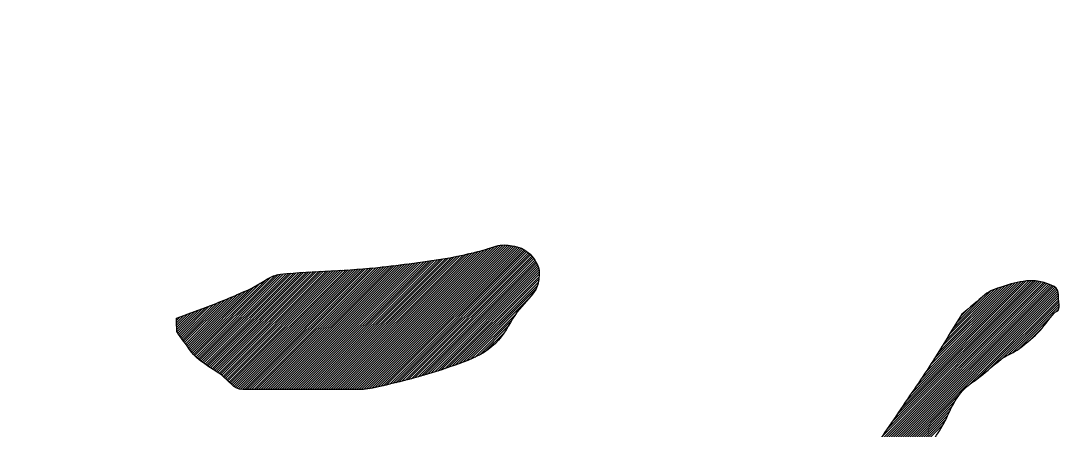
# Model space of a CAD drawing. Header units: inches. Extents: x 112 to 4169, y -2569 to 841.
# Drawn here: x 1074.267 to 1077.564, y -2479.3 to -2478 of the extents above; entities that cross this region are included whole.
import ezdxf

# ---------------------------------------------------------------- set-up
doc = ezdxf.new("R2010")
doc.units = ezdxf.units.IN
doc.header["$MEASUREMENT"] = 0
doc.layers.add('ONDOCS', color=7, linetype='Continuous', lineweight=0)

# ---------------------------------------------------------------- blocks, each defined once
blk = doc.blocks.new('240 BORDER A2')
at = {"layer": 'ONDOCS', "color": 7, "linetype": 'Continuous', "lineweight": -3, "ltscale": 100}
for p, q in [((582.4735, 54.3617), (582.7389, 54.6271)), ((582.478, 54.3617), (582.7449, 54.6286)), ((582.4824, 54.3617), (582.751, 54.6303)), ((582.4869, 54.3617), (582.7576, 54.6324)), ((582.4914, 54.3617), (582.7642, 54.6345)), ((582.4959, 54.3617), (582.7707, 54.6366)), ((582.5003, 54.3617), (582.7768, 54.6382)), ((582.5048, 54.3617), (582.7822, 54.6391)), ((582.5093, 54.3617), (582.7869, 54.6394)), ((582.5138, 54.3618), (582.7913, 54.6393)), ((582.5186, 54.3621), (582.7955, 54.639)), ((582.5235, 54.3626), (582.7995, 54.6385)), ((582.5287, 54.3632), (582.8034, 54.6379)), ((582.534, 54.3641), (582.8072, 54.6373)), ((582.5395, 54.3651), (582.811, 54.6366)), ((582.5452, 54.3663), (582.8146, 54.6358)), ((582.551, 54.3677), (582.818, 54.6347)), ((582.5569, 54.3691), (582.8212, 54.6334)), ((582.5629, 54.3706), (582.8242, 54.632)), ((582.5688, 54.3721), (582.8271, 54.6303)), ((582.5748, 54.3736), (582.8298, 54.6286)), ((582.5807, 54.375), (582.8324, 54.6267)), ((582.3841, 54.3617), (582.6289, 54.6065)), ((582.3886, 54.3617), (582.6341, 54.6072)), ((582.3931, 54.3617), (582.6393, 54.6079)), ((582.3975, 54.3617), (582.6445, 54.6087)), ((582.402, 54.3617), (582.6498, 54.6095)), ((582.4065, 54.3617), (582.655, 54.6103)), ((582.4109, 54.3617), (582.6603, 54.6111)), ((582.4154, 54.3617), (582.6657, 54.6119)), ((582.4199, 54.3617), (582.671, 54.6128)), ((582.4243, 54.3617), (582.6764, 54.6137)), ((582.4288, 54.3617), (582.6818, 54.6147)), ((582.4333, 54.3617), (582.6872, 54.6156)), ((582.4378, 54.3617), (582.6927, 54.6166)), ((582.4422, 54.3617), (582.6982, 54.6177)), ((582.4467, 54.3617), (582.7038, 54.6188)), ((582.4512, 54.3617), (582.7096, 54.6201)), ((582.4556, 54.3617), (582.7153, 54.6214)), ((582.4601, 54.3617), (582.7212, 54.6228)), ((582.4646, 54.3617), (582.7271, 54.6242)), ((582.469, 54.3617), (582.733, 54.6257)), ((582.5865, 54.3764), (582.8349, 54.6247)), ((582.5924, 54.3779), (582.8373, 54.6227)), ((582.5984, 54.3793), (582.8395, 54.6205)), ((582.6044, 54.3809), (582.8417, 54.6182)), ((582.6105, 54.3825), (582.8438, 54.6158)), ((582.6166, 54.3842), (582.8457, 54.6132)), ((582.6228, 54.3859), (582.8475, 54.6106)), ((582.629, 54.3876), (582.8492, 54.6078)), ((582.2195, 54.4071), (582.3991, 54.5867)), ((582.2222, 54.4053), (582.4039, 54.587)), ((582.2249, 54.4036), (582.4087, 54.5873)), ((582.2276, 54.4018), (582.4134, 54.5876)), ((582.2303, 54.4001), (582.4182, 54.5879)), ((582.2331, 54.3983), (582.4229, 54.5882)), ((582.2358, 54.3966), (582.4277, 54.5885)), ((582.2384, 54.3948), (582.4324, 54.5887)), ((582.2411, 54.3929), (582.4371, 54.589)), ((582.2437, 54.3911), (582.4418, 54.5892)), ((582.2462, 54.3892), (582.4465, 54.5895)), ((582.2487, 54.3872), (582.4512, 54.5897)), ((582.2511, 54.3851), (582.456, 54.5899)), ((582.2534, 54.3829), (582.4607, 54.5902)), ((582.2557, 54.3807), (582.4654, 54.5904)), ((582.2579, 54.3785), (582.4701, 54.5907)), ((582.2602, 54.3763), (582.4748, 54.5909)), ((582.2625, 54.3741), (582.4795, 54.5912)), ((582.2648, 54.372), (582.4843, 54.5914)), ((582.2672, 54.3699), (582.489, 54.5917)), ((582.2697, 54.368), (582.4938, 54.592)), ((582.2724, 54.3662), (582.4985, 54.5923)), ((582.2752, 54.3645), (582.5033, 54.5926)), ((582.2784, 54.3632), (582.5081, 54.5929)), ((582.2818, 54.3622), (582.5129, 54.5933)), ((582.2858, 54.3617), (582.5178, 54.5936)), ((582.2903, 54.3617), (582.5226, 54.594)), ((582.2947, 54.3617), (582.5275, 54.5944)), ((582.2992, 54.3617), (582.5324, 54.5949)), ((582.3037, 54.3617), (582.5373, 54.5953)), ((582.3082, 54.3617), (582.5423, 54.5958)), ((582.3126, 54.3617), (582.5473, 54.5964)), ((582.3171, 54.3617), (582.5523, 54.5969)), ((582.3216, 54.3617), (582.5574, 54.5975)), ((582.326, 54.3617), (582.5625, 54.5981)), ((582.3305, 54.3617), (582.5675, 54.5987)), ((582.335, 54.3617), (582.5726, 54.5993)), ((582.3394, 54.3617), (582.5777, 54.5999)), ((582.3439, 54.3617), (582.5828, 54.6005)), ((582.3484, 54.3617), (582.5878, 54.6012)), ((582.3528, 54.3617), (582.5929, 54.6018)), ((582.3573, 54.3617), (582.598, 54.6024)), ((582.3618, 54.3617), (582.6032, 54.6031)), ((582.3663, 54.3617), (582.6083, 54.6037)), ((582.3707, 54.3617), (582.6134, 54.6044)), ((582.3752, 54.3617), (582.6186, 54.6051)), ((582.3797, 54.3617), (582.6237, 54.6058)), ((582.6353, 54.3895), (582.8508, 54.6049)), ((582.6417, 54.3914), (582.8523, 54.6019)), ((582.6481, 54.3933), (582.8536, 54.5988)), ((582.6546, 54.3953), (582.8546, 54.5954)), ((582.6612, 54.3974), (582.8554, 54.5916)), ((582.6678, 54.3996), (582.8558, 54.5876)), ((582.1899, 54.4312), (582.3314, 54.5726)), ((582.192, 54.4288), (582.3408, 54.5776)), ((582.1942, 54.4265), (582.3486, 54.5809)), ((582.1965, 54.4243), (582.3547, 54.5825)), ((582.1988, 54.4222), (582.3599, 54.5832)), ((582.2013, 54.4201), (582.3649, 54.5838)), ((582.2037, 54.4181), (582.3698, 54.5843)), ((582.2062, 54.4162), (582.3748, 54.5847)), ((582.2088, 54.4143), (582.3797, 54.5852)), ((582.2114, 54.4124), (582.3846, 54.5856)), ((582.2141, 54.4106), (582.3894, 54.586)), ((582.2168, 54.4088), (582.3943, 54.5863)), ((582.6745, 54.4019), (582.8559, 54.5832)), ((582.6813, 54.4042), (582.8556, 54.5784)), ((582.6882, 54.4066), (582.8552, 54.5735)), ((582.6952, 54.4091), (582.8544, 54.5683)), ((583.4652, 54.2041), (583.8277, 54.5666)), ((583.4795, 54.2228), (583.8242, 54.5676)), ((583.4914, 54.2392), (583.8207, 54.5685)), ((583.5023, 54.2546), (583.817, 54.5693)), ((583.5127, 54.2695), (583.8132, 54.5699)), ((583.5226, 54.2838), (583.8092, 54.5704)), ((583.5322, 54.2979), (583.8051, 54.5707)), ((583.5417, 54.3118), (583.8007, 54.5709)), ((583.551, 54.3256), (583.7962, 54.5708)), ((583.5604, 54.3395), (583.7913, 54.5704)), ((583.57, 54.3536), (583.786, 54.5696)), ((583.5796, 54.3676), (583.7807, 54.5687)), ((583.5889, 54.3814), (583.7751, 54.5676)), ((582.1805, 54.4441), (582.284, 54.5476)), ((582.1823, 54.4415), (582.2919, 54.551)), ((582.1842, 54.4388), (582.2999, 54.5546)), ((582.186, 54.4362), (582.3093, 54.5595)), ((582.1879, 54.4337), (582.3203, 54.566)), ((582.7022, 54.4117), (582.853, 54.5625)), ((582.7094, 54.4143), (582.8496, 54.5545)), ((583.1582, 53.8747), (583.8438, 54.5603)), ((583.1612, 53.8733), (583.8465, 54.5586)), ((583.1643, 53.8719), (583.8489, 54.5565)), ((583.1674, 53.8705), (583.8507, 54.5539)), ((583.1704, 53.869), (583.8521, 54.5507)), ((583.1734, 53.8676), (583.8529, 54.5471)), ((583.3727, 54.0937), (583.8408, 54.5618)), ((583.4003, 54.1257), (583.8376, 54.5631)), ((583.4237, 54.1537), (583.8344, 54.5643)), ((583.4466, 54.181), (583.8311, 54.5655)), ((583.5978, 54.3948), (583.7694, 54.5663)), ((583.6062, 54.4077), (583.7634, 54.5649)), ((583.6141, 54.42), (583.7573, 54.5632)), ((583.6215, 54.4318), (583.7508, 54.5612)), ((583.6288, 54.4436), (583.7442, 54.559)), ((583.6361, 54.4555), (583.7374, 54.5567)), ((583.6435, 54.4673), (583.7304, 54.5542)), ((583.6508, 54.4791), (583.7224, 54.5507)), ((582.1694, 54.4598), (582.2376, 54.528)), ((582.1712, 54.4572), (582.2451, 54.5311)), ((582.1731, 54.4546), (582.2528, 54.5342)), ((582.1749, 54.4519), (582.2605, 54.5375)), ((582.1768, 54.4493), (582.2683, 54.5408)), ((582.1786, 54.4467), (582.2762, 54.5442)), ((582.7166, 54.4171), (582.8367, 54.5372)), ((583.6582, 54.4909), (583.7065, 54.5392)), ((583.6801, 54.3698), (583.8533, 54.543)), ((583.6967, 54.382), (583.8534, 54.5386)), ((583.7214, 54.4022), (583.8536, 54.5344)), ((583.7456, 54.4219), (583.854, 54.5303)), ((582.1596, 54.4857), (582.1806, 54.5068)), ((582.1598, 54.4814), (582.1877, 54.5093)), ((582.1599, 54.4771), (582.1947, 54.5119)), ((582.1602, 54.4729), (582.2017, 54.5145)), ((582.162, 54.4703), (582.2088, 54.5171)), ((582.1639, 54.4677), (582.2158, 54.5196)), ((582.1657, 54.465), (582.223, 54.5223)), ((582.1676, 54.4624), (582.2302, 54.5251)), ((582.7241, 54.4201), (582.8108, 54.5068)), ((583.6655, 54.5027), (583.6767, 54.5139)), ((583.756, 54.4279), (583.8544, 54.5263)), ((583.7651, 54.4325), (583.8546, 54.522)), ((583.8476, 54.5105), (583.8541, 54.517)), ((582.159, 54.4986), (582.1595, 54.499)), ((582.1592, 54.4943), (582.1665, 54.5016)), ((582.1594, 54.49), (582.1736, 54.5042)), ((582.7321, 54.4236), (582.8029, 54.4945)), ((583.7769, 54.4398), (583.8396, 54.5025)), ((582.741, 54.4281), (582.7964, 54.4835)), ((582.7517, 54.4343), (582.7891, 54.4717)), ((583.7979, 54.4564), (583.8243, 54.4827)), ((583.1763, 53.866), (583.6651, 54.3548)), ((583.1793, 53.8645), (583.6553, 54.3405)), ((583.1823, 53.8631), (583.6491, 54.3299)), ((583.1853, 53.8617), (583.6446, 54.3209)), ((583.1885, 53.8604), (583.6407, 54.3126)), ((583.1919, 53.8593), (583.6368, 54.3042)), ((583.1956, 53.8585), (583.632, 54.2949))]:
    blk.add_line(p, q, dxfattribs=at)
at = {"layer": 'ONDOCS', "color": 7, "linetype": 'Continuous', "lineweight": -3, "ltscale": 100, "extrusion": (0, 0, -1)}
for centre, radius, start, end in [((-579.9319, 54.1274), 6.0368, 341.37984, 224.49645), ((-579.9368, 54.1454), 5.5937, 344.8891, 224.527)]:
    blk.add_arc(centre, radius, start, end, dxfattribs=at)
at = {"layer": 'ONDOCS', "color": 7, "linetype": 'Continuous', "lineweight": -3, "ltscale": 100}
for points in [[(582.6926, 54.6166), (582.7101, 54.6199), (582.7273, 54.6243), (582.7445, 54.6285)], [(582.7445, 54.6285), (582.7554, 54.6312), (582.766, 54.6357), (582.7769, 54.6383)], [(582.7769, 54.6383), (582.787, 54.6407), (582.7978, 54.6389), (582.8082, 54.6372)], [(582.8082, 54.6372), (582.8147, 54.6361), (582.8206, 54.6343), (582.8266, 54.6307)], [(582.8266, 54.6307), (582.8385, 54.6234), (582.8466, 54.6143), (582.8525, 54.6015)], [(582.5544, 54.5972), (582.6006, 54.6026), (582.6468, 54.6082), (582.6926, 54.6166)], [(582.3589, 54.5832), (582.4239, 54.5903), (582.4895, 54.5896), (582.5544, 54.5972)], [(582.8525, 54.6015), (582.8558, 54.5944), (582.8563, 54.587), (582.8557, 54.5799)], [(582.2962, 54.5529), (582.3135, 54.5604), (582.3283, 54.5725), (582.3459, 54.5799)], [(582.3459, 54.5799), (582.3501, 54.5817), (582.3544, 54.5827), (582.3589, 54.5832)], [(582.8557, 54.5799), (582.8551, 54.5712), (582.8543, 54.5622), (582.8493, 54.554)], [(583.7916, 54.5704), (583.7758, 54.5683), (583.7605, 54.5646), (583.7451, 54.5593)], [(583.8093, 54.5704), (583.8034, 54.571), (583.7974, 54.5712), (583.7916, 54.5704)], [(583.8358, 54.5638), (583.827, 54.5671), (583.8184, 54.5695), (583.8093, 54.5704)], [(582.2152, 54.5194), (582.2427, 54.5295), (582.2694, 54.5414), (582.2962, 54.5529)], [(582.8493, 54.554), (582.8387, 54.5367), (582.8246, 54.5257), (582.8136, 54.5108)], [(583.7451, 54.5593), (583.7334, 54.5553), (583.7213, 54.5518), (583.712, 54.5439)], [(583.8513, 54.5527), (583.8486, 54.5589), (583.8419, 54.5614), (583.8358, 54.5638)], [(583.8535, 54.535), (583.8531, 54.5409), (583.8539, 54.5469), (583.8513, 54.5527)], [(583.712, 54.5439), (583.6972, 54.5313), (583.6825, 54.5188), (583.6677, 54.5063)], [(583.8535, 54.5151), (583.8558, 54.5216), (583.854, 54.5284), (583.8535, 54.535)], [(582.1591, 54.4989), (582.1778, 54.5058), (582.1965, 54.5126), (582.2152, 54.5194)], [(582.8136, 54.5108), (582.801, 54.4936), (582.7924, 54.4735), (582.778, 54.4568)], [(583.8137, 54.4709), (583.8254, 54.4823), (583.834, 54.4967), (583.8447, 54.5085)], [(583.8447, 54.5085), (583.8471, 54.5112), (583.8523, 54.5115), (583.8535, 54.5151)], [(582.1601, 54.473), (582.1598, 54.4816), (582.1594, 54.4903), (582.1591, 54.4989)], [(583.6677, 54.5063), (583.6508, 54.479), (583.6338, 54.4517), (583.6169, 54.4245)], [(582.1861, 54.4363), (582.1774, 54.4485), (582.1688, 54.4608), (582.1601, 54.473)], [(583.7739, 54.4377), (583.7882, 54.4476), (583.8013, 54.4588), (583.8137, 54.4709)], [(582.778, 54.4568), (582.7621, 54.4384), (582.7409, 54.4266), (582.7186, 54.4179)], [(582.2455, 54.3898), (582.2252, 54.405), (582.2006, 54.4157), (582.1861, 54.4363)], [(583.743, 54.42), (583.7524, 54.4273), (583.7641, 54.4309), (583.7739, 54.4377)], [(582.7186, 54.4179), (582.6726, 54.4), (582.6269, 54.3859), (582.5792, 54.3747)], [(583.6169, 54.4245), (583.5958, 54.3906), (583.5728, 54.358), (583.5505, 54.3249)], [(583.7031, 54.3869), (583.7166, 54.3976), (583.7293, 54.4095), (583.743, 54.42)], [(583.6766, 54.3669), (583.6851, 54.3742), (583.6945, 54.38), (583.7031, 54.3869)], [(583.65, 54.3316), (583.6573, 54.3445), (583.6653, 54.3572), (583.6766, 54.3669)], [(583.6301, 54.2917), (583.6378, 54.3044), (583.6427, 54.3186), (583.65, 54.3316)], [(583.5505, 54.3249), (583.5274, 54.2907), (583.5042, 54.2565), (583.4797, 54.2232)], [(583.608, 54.2564), (583.6155, 54.2681), (583.6229, 54.2799), (583.6301, 54.2917)]]:
    blk.add_open_spline(points, degree=3, dxfattribs=at)
blk.add_open_spline([(582.5792, 54.3747), (582.5559, 54.3692), (582.5328, 54.3617), (582.509, 54.3617), (582.4356, 54.3617), (582.3621, 54.3617), (582.2887, 54.3617), (582.288, 54.3617), (582.2872, 54.3617), (582.2865, 54.3617), (582.2699, 54.3617), (582.2589, 54.3798), (582.2455, 54.3898)], degree=3, knots=[0.3531669, 0.3531669, 0.3531669, 0.3531669, 0.3757601, 0.3757601, 0.3757601, 0.4454897, 0.4454897, 0.4454897, 0.4461733, 0.4461733, 0.4461733, 0.4619115, 0.4619115, 0.4619115, 0.4619115], dxfattribs=at)

msp = doc.modelspace()

# ---------------------------------------------------------------- block references
at = {"xscale": 1.652949273830399, "yscale": 1.652949273830399, "zscale": 1.652949273830399}
msp.add_blockref('240 BORDER A2', (112.4817, -2569.0278), dxfattribs=at)

doc.saveas('drawing.dxf')
